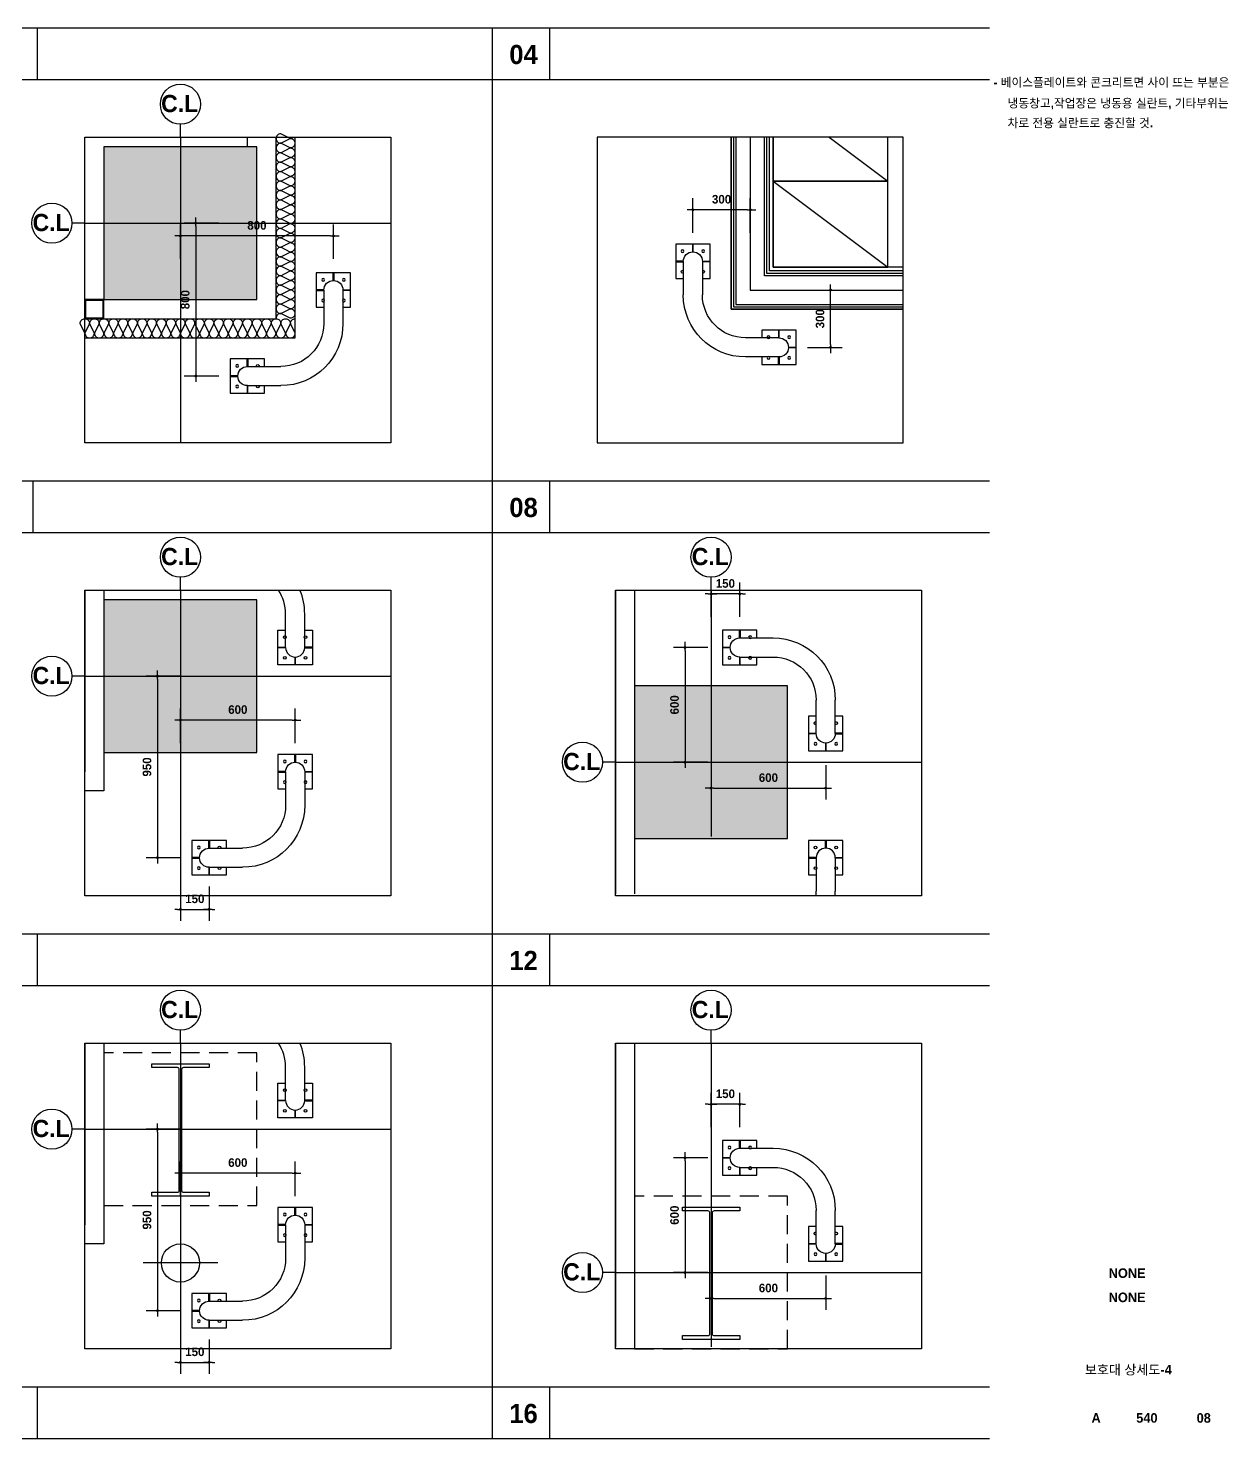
# Model space of a CAD drawing. Extents: x 300 to 49993, y 307 to 8617.
# Drawn here: x 43714 to 49993, y 307 to 7687 of the extents above; entities that cross this region are included whole.
import ezdxf
from ezdxf.enums import TextEntityAlignment as Align

# ---------------------------------------------------------------- set-up
doc = ezdxf.new("R2010")
doc.units = 0
doc.header["$LTSCALE"] = 400
doc.header["$MEASUREMENT"] = 0
doc.header["$PDSIZE"] = -5
for name, pattern in [('CEN', [62, 60, -1, 0, -1]), ('HIDDEN', [0.375, 0.25, -0.125]), ('XR-평면도$0$HID', [2, 1.1, -0.9])]:
    doc.linetypes.add(name, pattern=pattern)
doc.layers.get('Defpoints').update_dxf_attribs({"color": 161, "linetype": 'CONTINUOUS'})
for name, color, linetype in [('$RECOVER_210316183841-0', 7, 'CONTINUOUS'), ('1층WAL', 3, 'CONTINUOUS'), ('A-INSUL', 8, 'CONTINUOUS'), ('CEN', 1, 'CEN'), ('COL', 2, 'CONTINUOUS'), ('col-so', 253, 'CONTINUOUS'), ('DIM', 7, 'CONTINUOUS'), ('ELE2', 4, 'CONTINUOUS'), ('ETC', 6, 'CONTINUOUS'), ('FIN', 5, 'CONTINUOUS'), ('sdim', 4, 'CONTINUOUS'), ('SGB', 6, 'CONTINUOUS'), ('SYM', 7, 'CONTINUOUS'), ('T1', 2, 'CONTINUOUS'), ('TEXT', 3, 'CONTINUOUS'), ('WAL', 3, 'CONTINUOUS'), ('지상1선홈통', 3, 'CONTINUOUS'), ('지상1충돌방지대', 6, 'CONTINUOUS'), ('판넬', 4, 'CONTINUOUS')]:
    doc.layers.add(name, color=color, linetype=linetype)
doc.layers.add('K', color=161, linetype='CONTINUOUS', plot=False)
doc.layers.add('하부 PC', color=250, linetype='HIDDEN', plot=False)
doc.styles.add('2020음성 1차', font='나눔고딕Bold.ttf')
doc.dimstyles.new('NDIM(SUB)', dxfattribs={"dimscale": 100, "dimtxt": 1.5, "dimasz": 0.5, "dimexe": 2, "dimexo": 2, "dimgap": 1, "dimtad": 1, "dimdec": 0, "dimdsep": 46, "dimlunit": 6, "dimtxsty": '2020음성 1차', "dimblk1": '_RXDOT', "dimblk2": '_RXDOT', "dimsah": 1, "dimcen": 3, "dimdle": 3, "dimclrd": 7, "dimclre": 7, "dimclrt": 3, "dimadec": 0, "dimazin": 0, "dimtfac": 1, "dimtdec": 0, "dimtix": 1, "dimtmove": 2, "dimatfit": 3, "dimfxl": 1, "dimtolj": 1, "dimtzin": 0, "dimarcsym": 0})

# ---------------------------------------------------------------- blocks, each defined once
blk = doc.blocks.new('A$C0CB4776A')
at = {"layer": '지상1충돌방지대'}
for p, q in [((88.2, 626.4), (88.2, 590)), ((91.8, 626.4), (88.2, 626.4)), ((91.8, 590), (91.8, 626.4)), ((3.6, 541.8), (3.6, 538.2)), ((40, 541.8), (3.6, 541.8)), ((3.6, 538.2), (40, 538.2)), ((40, 540), (40, 365)), ((140, 541.8), (176.4, 541.8)), ((140, 540), (140, 365)), ((176.4, 538.2), (140, 538.2)), ((176.4, 541.8), (176.4, 538.2)), ((538.2, 176.4), (538.2, 140)), ((541.8, 176.4), (538.2, 176.4)), ((541.8, 140), (541.8, 176.4)), ((540, 140), (365, 140)), ((590, 91.8), (626.4, 91.8)), ((626.4, 88.2), (590, 88.2)), ((626.4, 91.8), (626.4, 88.2)), ((540, 40), (365, 40)), ((538.2, 3.6), (538.2, 40)), ((541.8, 3.6), (538.2, 3.6)), ((541.8, 40), (541.8, 3.6))]:
    blk.add_line(p, q, dxfattribs=at)
for points in [[(40, 450), (0, 450), (0, 630), (180, 630), (180, 450), (140, 450)], [(450, 140), (450, 180), (630, 180), (630, 0), (450, 0), (450, 40)]]:
    blk.add_lwpolyline(points, dxfattribs=at)
for centre in [(36, 594), (144, 594), (36, 486), (144, 486), (594, 144), (594, 36)]:
    blk.add_circle(centre, 7.2, dxfattribs=at)
for centre, radius, start, end in [((90, 540), 50, 360, 180), ((365, 365), 325, 180, 270), ((365, 365), 225, 180, 270), ((486, 144), 7.2, 330, 210), ((540, 90), 50, 270, 90), ((486, 36), 7.2, 150, 30)]:
    blk.add_arc(centre, radius, start, end, dxfattribs=at)
blk = doc.blocks.new('_RXDOT')
at = {"layer": '$RECOVER_210316183841-0', "color": 0, "linetype": 'ByBlock'}
blk.add_line((-1, 0), (2, 0), dxfattribs=at)
at = {"layer": '$RECOVER_210316183841-0', "color": 0, "linetype": 'ByBlock', "const_width": 0.5}
blk.add_lwpolyline([(-0.25, 0, 1), (0.25, 0, 1)], format="xyb", close=True, dxfattribs=at)
blk = doc.blocks.new('*D98')
at = {"layer": 'Defpoints', "color": 0}
for p in [(44510.3, 887.2), (44660.3, 887.2), (44660.3, 707.2)]:
    blk.add_point(p, dxfattribs=at)
at = {"layer": 'DIM', "color": 7, "lineweight": -2}
for p, q in [((44510.3, 827.2), (44510.3, 647.2)), ((44660.3, 827.2), (44660.3, 647.2)), ((44495.3, 707.2), (44480.3, 707.2)), ((44510.3, 707.2), (44660.3, 707.2)), ((44675.3, 707.2), (44690.3, 707.2))]:
    blk.add_line(p, q, dxfattribs=at)
at = {"layer": 'DIM', "color": 7, "linetype": 'ByBlock', "lineweight": -2, "xscale": 15, "yscale": 15, "zscale": 15}
blk.add_blockref('_RXDOT', (44510.3, 707.2), dxfattribs=at)
at = {"layer": 'DIM', "color": 7, "linetype": 'ByBlock', "lineweight": -2, "xscale": 15, "yscale": 15, "zscale": 15, "rotation": 180}
blk.add_blockref('_RXDOT', (44660.3, 707.2), dxfattribs=at)
at = {"layer": 'DIM', "color": 3, "insert": (44585.3, 762), "char_height": 45, "attachment_point": 5, "style": '2020음성 1차'}
blk.add_mtext('\\A1;150', dxfattribs=at)
blk = doc.blocks.new('*D99')
at = {"layer": 'Defpoints', "color": 0}
for p in [(44510.3, 1697.2), (44510.3, 1517.2), (45110.3, 1517.2)]:
    blk.add_point(p, dxfattribs=at)
at = {"layer": 'DIM', "color": 7, "lineweight": -2}
for p, q in [((44510.3, 1577.2), (44510.3, 1757.2)), ((45110.3, 1577.2), (45110.3, 1757.2)), ((45095.3, 1697.2), (44525.3, 1697.2))]:
    blk.add_line(p, q, dxfattribs=at)
at = {"layer": 'DIM', "color": 7, "linetype": 'ByBlock', "lineweight": -2, "xscale": 15, "yscale": 15, "zscale": 15, "rotation": 180}
blk.add_blockref('_RXDOT', (44510.3, 1697.2), dxfattribs=at)
at = {"layer": 'DIM', "color": 7, "linetype": 'ByBlock', "lineweight": -2, "xscale": 15, "yscale": 15, "zscale": 15}
blk.add_blockref('_RXDOT', (45110.3, 1697.2), dxfattribs=at)
at = {"layer": 'DIM', "color": 3, "insert": (44810.3, 1752.1), "char_height": 45, "attachment_point": 5, "style": '2020음성 1차'}
blk.add_mtext('\\A1;600', dxfattribs=at)
blk = doc.blocks.new('*D100')
at = {"layer": 'Defpoints', "color": 0}
for p in [(47285.4, 1221.2), (47885.4, 1221.2), (47885.4, 1041.2)]:
    blk.add_point(p, dxfattribs=at)
at = {"layer": 'DIM', "color": 7, "lineweight": -2}
for p, q in [((47285.4, 1161.2), (47285.4, 981.2)), ((47885.4, 1161.2), (47885.4, 981.2)), ((47300.4, 1041.2), (47870.4, 1041.2))]:
    blk.add_line(p, q, dxfattribs=at)
at = {"layer": 'DIM', "color": 7, "linetype": 'ByBlock', "lineweight": -2, "xscale": 15, "yscale": 15, "zscale": 15, "rotation": 180}
blk.add_blockref('_RXDOT', (47285.4, 1041.2), dxfattribs=at)
at = {"layer": 'DIM', "color": 7, "linetype": 'ByBlock', "lineweight": -2, "xscale": 15, "yscale": 15, "zscale": 15}
blk.add_blockref('_RXDOT', (47885.4, 1041.2), dxfattribs=at)
at = {"layer": 'DIM', "color": 3, "insert": (47585.4, 1096.1), "char_height": 45, "attachment_point": 5, "style": '2020음성 1차'}
blk.add_mtext('\\A1;600', dxfattribs=at)
blk = doc.blocks.new('*D101')
at = {"layer": 'Defpoints', "color": 0}
for p in [(47285.4, 2057.2), (47285.4, 1877.2), (47435.4, 1877.2)]:
    blk.add_point(p, dxfattribs=at)
at = {"layer": 'DIM', "color": 7, "lineweight": -2}
for p, q in [((47285.4, 1937.2), (47285.4, 2117.2)), ((47435.4, 1937.2), (47435.4, 2117.2)), ((47270.4, 2057.2), (47255.4, 2057.2)), ((47435.4, 2057.2), (47285.4, 2057.2)), ((47450.4, 2057.2), (47465.4, 2057.2))]:
    blk.add_line(p, q, dxfattribs=at)
at = {"layer": 'DIM', "color": 7, "linetype": 'ByBlock', "lineweight": -2, "xscale": 15, "yscale": 15, "zscale": 15}
blk.add_blockref('_RXDOT', (47285.4, 2057.2), dxfattribs=at)
at = {"layer": 'DIM', "color": 7, "linetype": 'ByBlock', "lineweight": -2, "xscale": 15, "yscale": 15, "zscale": 15, "rotation": 180}
blk.add_blockref('_RXDOT', (47435.4, 2057.2), dxfattribs=at)
at = {"layer": 'DIM', "color": 3, "insert": (47360.4, 2112), "char_height": 45, "attachment_point": 5, "style": '2020음성 1차'}
blk.add_mtext('\\A1;150', dxfattribs=at)
blk = doc.blocks.new('*D112')
at = {"layer": 'Defpoints', "color": 0}
for p in [(44510.3, 3257.2), (44660.3, 3257.2), (44660.3, 3077.2)]:
    blk.add_point(p, dxfattribs=at)
at = {"layer": 'DIM', "color": 7, "lineweight": -2}
for p, q in [((44510.3, 3197.2), (44510.3, 3017.2)), ((44660.3, 3197.2), (44660.3, 3017.2)), ((44495.3, 3077.2), (44480.3, 3077.2)), ((44510.3, 3077.2), (44660.3, 3077.2)), ((44675.3, 3077.2), (44690.3, 3077.2))]:
    blk.add_line(p, q, dxfattribs=at)
at = {"layer": 'DIM', "color": 7, "linetype": 'ByBlock', "lineweight": -2, "xscale": 15, "yscale": 15, "zscale": 15}
blk.add_blockref('_RXDOT', (44510.3, 3077.2), dxfattribs=at)
at = {"layer": 'DIM', "color": 7, "linetype": 'ByBlock', "lineweight": -2, "xscale": 15, "yscale": 15, "zscale": 15, "rotation": 180}
blk.add_blockref('_RXDOT', (44660.3, 3077.2), dxfattribs=at)
at = {"layer": 'DIM', "color": 3, "insert": (44585.3, 3132), "char_height": 45, "attachment_point": 5, "style": '2020음성 1차'}
blk.add_mtext('\\A1;150', dxfattribs=at)
blk = doc.blocks.new('*D113')
at = {"layer": 'Defpoints', "color": 0}
for p in [(44510.3, 4067.2), (44510.3, 3887.2), (45110.3, 3887.2)]:
    blk.add_point(p, dxfattribs=at)
at = {"layer": 'DIM', "color": 7, "lineweight": -2}
for p, q in [((44510.3, 3947.2), (44510.3, 4127.2)), ((45095.3, 4067.2), (44525.3, 4067.2)), ((45110.3, 3947.2), (45110.3, 4127.2))]:
    blk.add_line(p, q, dxfattribs=at)
at = {"layer": 'DIM', "color": 7, "linetype": 'ByBlock', "lineweight": -2, "xscale": 15, "yscale": 15, "zscale": 15, "rotation": 180}
blk.add_blockref('_RXDOT', (44510.3, 4067.2), dxfattribs=at)
at = {"layer": 'DIM', "color": 7, "linetype": 'ByBlock', "lineweight": -2, "xscale": 15, "yscale": 15, "zscale": 15}
blk.add_blockref('_RXDOT', (45110.3, 4067.2), dxfattribs=at)
at = {"layer": 'DIM', "color": 3, "insert": (44810.3, 4122.1), "char_height": 45, "attachment_point": 5, "style": '2020음성 1차'}
blk.add_mtext('\\A1;600', dxfattribs=at)
blk = doc.blocks.new('*D114')
at = {"layer": 'Defpoints', "color": 0}
for p in [(47285.4, 3891.2), (47885.4, 3891.2), (47885.4, 3711.2)]:
    blk.add_point(p, dxfattribs=at)
at = {"layer": 'DIM', "color": 7, "lineweight": -2}
for p, q in [((47285.4, 3831.2), (47285.4, 3651.2)), ((47885.4, 3831.2), (47885.4, 3651.2)), ((47300.4, 3711.2), (47870.4, 3711.2))]:
    blk.add_line(p, q, dxfattribs=at)
at = {"layer": 'DIM', "color": 7, "linetype": 'ByBlock', "lineweight": -2, "xscale": 15, "yscale": 15, "zscale": 15, "rotation": 180}
blk.add_blockref('_RXDOT', (47285.4, 3711.2), dxfattribs=at)
at = {"layer": 'DIM', "color": 7, "linetype": 'ByBlock', "lineweight": -2, "xscale": 15, "yscale": 15, "zscale": 15}
blk.add_blockref('_RXDOT', (47885.4, 3711.2), dxfattribs=at)
at = {"layer": 'DIM', "color": 3, "insert": (47585.4, 3766.1), "char_height": 45, "attachment_point": 5, "style": '2020음성 1차'}
blk.add_mtext('\\A1;600', dxfattribs=at)
blk = doc.blocks.new('*D115')
at = {"layer": 'Defpoints', "color": 0}
for p in [(47285.4, 4727.2), (47285.4, 4547.2), (47435.4, 4547.2)]:
    blk.add_point(p, dxfattribs=at)
at = {"layer": 'DIM', "color": 7, "lineweight": -2}
for p, q in [((47270.4, 4727.2), (47255.4, 4727.2)), ((47285.4, 4607.2), (47285.4, 4787.2)), ((47435.4, 4727.2), (47285.4, 4727.2)), ((47435.4, 4607.2), (47435.4, 4787.2)), ((47450.4, 4727.2), (47465.4, 4727.2))]:
    blk.add_line(p, q, dxfattribs=at)
at = {"layer": 'DIM', "color": 7, "linetype": 'ByBlock', "lineweight": -2, "xscale": 15, "yscale": 15, "zscale": 15}
blk.add_blockref('_RXDOT', (47285.4, 4727.2), dxfattribs=at)
at = {"layer": 'DIM', "color": 7, "linetype": 'ByBlock', "lineweight": -2, "xscale": 15, "yscale": 15, "zscale": 15, "rotation": 180}
blk.add_blockref('_RXDOT', (47435.4, 4727.2), dxfattribs=at)
at = {"layer": 'DIM', "color": 3, "insert": (47360.4, 4782), "char_height": 45, "attachment_point": 5, "style": '2020음성 1차'}
blk.add_mtext('\\A1;150', dxfattribs=at)
blk = doc.blocks.new('*D116')
at = {"layer": 'Defpoints', "color": 0}
for p in [(44510.3, 6600.6), (44510.3, 6420.6), (45310.3, 6420.6)]:
    blk.add_point(p, dxfattribs=at)
at = {"layer": 'DIM', "color": 7, "lineweight": -2}
for p, q in [((44510.3, 6480.6), (44510.3, 6660.6)), ((45310.3, 6480.6), (45310.3, 6660.6)), ((45295.3, 6600.6), (44525.3, 6600.6))]:
    blk.add_line(p, q, dxfattribs=at)
at = {"layer": 'DIM', "color": 7, "linetype": 'ByBlock', "lineweight": -2, "xscale": 15, "yscale": 15, "zscale": 15, "rotation": 180}
blk.add_blockref('_RXDOT', (44510.3, 6600.6), dxfattribs=at)
at = {"layer": 'DIM', "color": 7, "linetype": 'ByBlock', "lineweight": -2, "xscale": 15, "yscale": 15, "zscale": 15}
blk.add_blockref('_RXDOT', (45310.3, 6600.6), dxfattribs=at)
at = {"layer": 'DIM', "color": 3, "insert": (44910.3, 6655.4), "char_height": 45, "attachment_point": 5, "style": '2020음성 1차'}
blk.add_mtext('\\A1;800', dxfattribs=at)
blk = doc.blocks.new('*D117')
at = {"layer": 'Defpoints', "color": 0}
for p in [(44770.3, 6667.2), (44590.3, 5867.2), (44770.3, 5867.2)]:
    blk.add_point(p, dxfattribs=at)
at = {"layer": 'DIM', "color": 7, "lineweight": -2}
for p, q in [((44710.3, 6667.2), (44530.3, 6667.2)), ((44590.3, 6652.2), (44590.3, 5882.2)), ((44710.3, 5867.2), (44530.3, 5867.2))]:
    blk.add_line(p, q, dxfattribs=at)
at = {"layer": 'DIM', "color": 7, "linetype": 'ByBlock', "lineweight": -2, "xscale": 15, "yscale": 15, "zscale": 15}
for p, rotation in [((44590.3, 6667.2), 90), ((44590.3, 5867.2), 270)]:
    blk.add_blockref('_RXDOT', p, dxfattribs=dict(at, rotation=rotation))
at = {"layer": 'DIM', "color": 3, "insert": (44535.4, 6267.2), "char_height": 45, "attachment_point": 5, "rotation": 90, "style": '2020음성 1차'}
blk.add_mtext('\\A1;800', dxfattribs=at)
blk = doc.blocks.new('*D118')
at = {"layer": 'Defpoints', "color": 0}
for p in [(44570.3, 4297.2), (44390.3, 3347.2), (44570.3, 3347.2)]:
    blk.add_point(p, dxfattribs=at)
at = {"layer": 'DIM', "color": 7, "lineweight": -2}
for p, q in [((44510.3, 4297.2), (44330.3, 4297.2)), ((44390.3, 4282.2), (44390.3, 3362.2)), ((44510.3, 3347.2), (44330.3, 3347.2))]:
    blk.add_line(p, q, dxfattribs=at)
at = {"layer": 'DIM', "color": 7, "linetype": 'ByBlock', "lineweight": -2, "xscale": 15, "yscale": 15, "zscale": 15}
for p, rotation in [((44390.3, 4297.2), 90), ((44390.3, 3347.2), 270)]:
    blk.add_blockref('_RXDOT', p, dxfattribs=dict(at, rotation=rotation))
at = {"layer": 'DIM', "color": 3, "insert": (44335.4, 3822.2), "char_height": 45, "attachment_point": 5, "rotation": 90, "style": '2020음성 1차'}
blk.add_mtext('\\A1;950', dxfattribs=at)
blk = doc.blocks.new('*D119')
at = {"layer": 'Defpoints', "color": 0}
for p in [(47329.4, 4447.2), (47149.4, 3847.2), (47329.4, 3847.2)]:
    blk.add_point(p, dxfattribs=at)
at = {"layer": 'DIM', "color": 7, "lineweight": -2}
for p, q in [((47269.4, 4447.2), (47089.4, 4447.2)), ((47149.4, 4432.2), (47149.4, 3862.2)), ((47269.4, 3847.2), (47089.4, 3847.2))]:
    blk.add_line(p, q, dxfattribs=at)
at = {"layer": 'DIM', "color": 7, "linetype": 'ByBlock', "lineweight": -2, "xscale": 15, "yscale": 15, "zscale": 15}
for p, rotation in [((47149.4, 4447.2), 90), ((47149.4, 3847.2), 270)]:
    blk.add_blockref('_RXDOT', p, dxfattribs=dict(at, rotation=rotation))
at = {"layer": 'DIM', "color": 3, "insert": (47094.6, 4147.2), "char_height": 45, "attachment_point": 5, "rotation": 90, "style": '2020음성 1차'}
blk.add_mtext('\\A1;600', dxfattribs=at)
blk = doc.blocks.new('*D120')
at = {"layer": 'Defpoints', "color": 0}
for p in [(47329.4, 1777.2), (47149.4, 1177.2), (47329.4, 1177.2)]:
    blk.add_point(p, dxfattribs=at)
at = {"layer": 'DIM', "color": 7, "lineweight": -2}
for p, q in [((47269.4, 1777.2), (47089.4, 1777.2)), ((47149.4, 1762.2), (47149.4, 1192.2)), ((47269.4, 1177.2), (47089.4, 1177.2))]:
    blk.add_line(p, q, dxfattribs=at)
at = {"layer": 'DIM', "color": 7, "linetype": 'ByBlock', "lineweight": -2, "xscale": 15, "yscale": 15, "zscale": 15}
for p, rotation in [((47149.4, 1777.2), 90), ((47149.4, 1177.2), 270)]:
    blk.add_blockref('_RXDOT', p, dxfattribs=dict(at, rotation=rotation))
at = {"layer": 'DIM', "color": 3, "insert": (47094.6, 1477.2), "char_height": 45, "attachment_point": 5, "rotation": 90, "style": '2020음성 1차'}
blk.add_mtext('\\A1;600', dxfattribs=at)
blk = doc.blocks.new('*D121')
at = {"layer": 'Defpoints', "color": 0}
for p in [(44570.3, 1927.2), (44390.3, 977.2), (44570.3, 977.2)]:
    blk.add_point(p, dxfattribs=at)
at = {"layer": 'DIM', "color": 7, "lineweight": -2}
for p, q in [((44510.3, 1927.2), (44330.3, 1927.2)), ((44390.3, 1912.2), (44390.3, 992.2)), ((44510.3, 977.2), (44330.3, 977.2))]:
    blk.add_line(p, q, dxfattribs=at)
at = {"layer": 'DIM', "color": 7, "linetype": 'ByBlock', "lineweight": -2, "xscale": 15, "yscale": 15, "zscale": 15}
for p, rotation in [((44390.3, 1927.2), 90), ((44390.3, 977.2), 270)]:
    blk.add_blockref('_RXDOT', p, dxfattribs=dict(at, rotation=rotation))
at = {"layer": 'DIM', "color": 3, "insert": (44335.4, 1452.2), "char_height": 45, "attachment_point": 5, "rotation": 90, "style": '2020음성 1차'}
blk.add_mtext('\\A1;950', dxfattribs=at)
blk = doc.blocks.new('*D132')
at = {"layer": 'Defpoints', "color": 0}
for p in [(47730.4, 6317.2), (47910.4, 6317.2), (47730.4, 6017.2)]:
    blk.add_point(p, dxfattribs=at)
at = {"layer": 'DIM', "color": 7, "lineweight": -2}
for p, q in [((47790.4, 6317.2), (47970.4, 6317.2)), ((47910.4, 6032.2), (47910.4, 6302.2)), ((47790.4, 6017.2), (47970.4, 6017.2))]:
    blk.add_line(p, q, dxfattribs=at)
at = {"layer": 'DIM', "color": 7, "linetype": 'ByBlock', "lineweight": -2, "xscale": 15, "yscale": 15, "zscale": 15}
for p, rotation in [((47910.4, 6317.2), 90), ((47910.4, 6017.2), 270)]:
    blk.add_blockref('_RXDOT', p, dxfattribs=dict(at, rotation=rotation))
at = {"layer": 'DIM', "color": 3, "insert": (47855.6, 6167.2), "char_height": 45, "attachment_point": 5, "rotation": 90, "style": '2020음성 1차'}
blk.add_mtext('\\A1;300', dxfattribs=at)
blk = doc.blocks.new('*D133')
at = {"layer": 'Defpoints', "color": 0}
for p in [(47190.4, 6737.2), (47190.4, 6557.2), (47490.4, 6557.2)]:
    blk.add_point(p, dxfattribs=at)
at = {"layer": 'DIM', "color": 7, "lineweight": -2}
for p, q in [((47190.4, 6617.2), (47190.4, 6797.2)), ((47490.4, 6617.2), (47490.4, 6797.2)), ((47475.4, 6737.2), (47205.4, 6737.2))]:
    blk.add_line(p, q, dxfattribs=at)
at = {"layer": 'DIM', "color": 7, "linetype": 'ByBlock', "lineweight": -2, "xscale": 15, "yscale": 15, "zscale": 15, "rotation": 180}
blk.add_blockref('_RXDOT', (47190.4, 6737.2), dxfattribs=at)
at = {"layer": 'DIM', "color": 7, "linetype": 'ByBlock', "lineweight": -2, "xscale": 15, "yscale": 15, "zscale": 15}
blk.add_blockref('_RXDOT', (47490.4, 6737.2), dxfattribs=at)
at = {"layer": 'DIM', "color": 3, "insert": (47340.4, 6792.1), "char_height": 45, "attachment_point": 5, "style": '2020음성 1차'}
blk.add_mtext('\\A1;300', dxfattribs=at)

msp = doc.modelspace()

# ---------------------------------------------------------------- hatches: boundary and pattern name
at = {"layer": 'col-so'}
h = msp.add_hatch(color=256, dxfattribs=at)
h.dxf.hatch_style = 1
h.paths.add_polyline_path([(44110.3, 7067.2), (44110.3, 6267.2), (44910.3, 6267.2), (44910.3, 7067.2)])
h = msp.add_hatch(color=256, dxfattribs=at)
h.dxf.hatch_style = 1
h.paths.add_polyline_path([(44910.3, 3897.2), (44910.3, 4697.2), (44110.3, 4697.2), (44110.3, 3897.2)])
h = msp.add_hatch(color=256, dxfattribs=at)
h.dxf.hatch_style = 1
h.paths.add_polyline_path([(47685.4, 3447.2), (47685.4, 4247.2), (46885.4, 4247.2), (46885.4, 3447.2)])

# ---------------------------------------------------------------- linework, layer by layer
at = {"layer": '1층WAL'}
for points in [[(44110.3, 6167.2), (44110.3, 6267.2), (44010.3, 6267.2), (44010.3, 6167.2)], [(44106.3, 6171.2), (44106.3, 6263.2), (44014.3, 6263.2), (44014.3, 6171.2)]]:
    msp.add_lwpolyline(points, close=True, dxfattribs=at)
at = {"layer": 'A-INSUL'}
for points in [[(45101.8, 7117.2, -0.195189), (45084.5, 7110.2), (45035, 7135, 0.414214), (45010.3, 7110.2, 0.414214), (45035, 7085.5), (45084.5, 7110.2, -0.414214), (45109.3, 7085.5, -0.414214), (45084.5, 7060.7), (45035, 7085.5, 0.414214), (45010.3, 7060.7, 0.414214), (45035, 7036), (45084.5, 7060.7, -0.414214), (45109.3, 7036, -0.414214), (45084.5, 7011.2), (45035, 7036, 0.414214), (45010.3, 7011.2, 0.414214), (45035, 6986.5), (45084.5, 7011.2, -0.414214), (45109.3, 6986.5, -0.414214), (45084.5, 6961.7), (45035, 6986.5, 0.414214), (45010.3, 6961.7, 0.414214), (45035, 6937), (45084.5, 6961.7, -0.414214), (45109.3, 6937, -0.414214), (45084.5, 6912.2), (45035, 6937, 0.414214), (45010.3, 6912.2, 0.414214), (45035, 6887.5), (45084.5, 6912.2, -0.414214), (45109.3, 6887.5, -0.414214), (45084.5, 6862.7), (45035, 6887.5, 0.414214), (45010.3, 6862.7, 0.414214), (45035, 6838), (45084.5, 6862.7, -0.414214), (45109.3, 6838, -0.414214), (45084.5, 6813.2), (45035, 6838, 0.414214), (45010.3, 6813.2, 0.414214), (45035, 6788.5), (45084.5, 6813.2, -0.414214), (45109.3, 6788.5, -0.414214), (45084.5, 6763.7), (45035, 6788.5, 0.414214), (45010.3, 6763.7, 0.414214), (45035, 6739), (45084.5, 6763.7, -0.414214), (45109.3, 6739, -0.414214), (45084.5, 6714.2), (45035, 6739, 0.414214), (45010.3, 6714.2, 0.414214), (45035, 6689.5), (45084.5, 6714.2, -0.414214), (45109.3, 6689.5, -0.414214), (45084.5, 6664.7), (45035, 6689.5, 0.414214), (45010.3, 6664.7, 0.414214), (45035, 6640), (45084.5, 6664.7, -0.414214), (45109.3, 6640, -0.414214), (45084.5, 6615.2), (45035, 6640, 0.414214), (45010.3, 6615.2, 0.414214), (45035, 6590.5), (45084.5, 6615.2, -0.414214), (45109.3, 6590.5, -0.414214), (45084.5, 6565.7), (45035, 6590.5, 0.414214), (45010.3, 6565.7, 0.414214), (45035, 6541), (45084.5, 6565.7, -0.414214), (45109.3, 6541, -0.414214), (45084.5, 6516.2), (45035, 6541, 0.414214), (45010.3, 6516.2, 0.414214), (45035, 6491.5), (45084.5, 6516.2, -0.414214), (45109.3, 6491.5, -0.414214), (45084.5, 6466.7), (45035, 6491.5, 0.414214), (45010.3, 6466.7, 0.414214), (45035, 6442), (45084.5, 6466.7, -0.414214), (45109.3, 6442, -0.414214), (45084.5, 6417.2), (45035, 6442, 0.414214), (45010.3, 6417.2, 0.414214), (45035, 6392.5), (45084.5, 6417.2, -0.414214), (45109.3, 6392.5, -0.414214), (45084.5, 6367.7), (45035, 6392.5, 0.414214), (45010.3, 6367.7, 0.414214), (45035, 6343), (45084.5, 6367.7, -0.414214), (45109.3, 6343, -0.414214), (45084.5, 6318.2), (45035, 6343, 0.414214), (45010.3, 6318.2, 0.414214), (45035, 6293.5), (45084.5, 6318.2, -0.414214), (45109.3, 6293.5, -0.414214), (45084.5, 6268.7), (45035, 6293.5, 0.414214), (45010.3, 6268.7, 0.414214), (45035, 6244), (45084.5, 6268.7, -0.414214), (45109.3, 6244, -0.414214), (45084.5, 6219.2), (45035, 6244, 0.414214), (45010.3, 6219.2, 0.414214), (45035, 6194.5), (45084.5, 6219.2, -0.414214), (45109.3, 6194.5, -0.414214), (45084.5, 6169.7), (45035, 6194.5, 0.414214), (45010.3, 6169.7, 0.025301), (45010.4, 6167.2)], [(44010.3, 6092.2, 0.000007), (44010.3, 6092.2), (43985.3, 6142.2, -0.414214), (44010.3, 6167.2, -0.414214), (44035.3, 6142.2), (44010.3, 6092.2, 0.414214), (44035.3, 6067.2, 0.414214), (44060.3, 6092.2), (44035.3, 6142.2, -0.414214), (44060.3, 6167.2, -0.414214), (44085.3, 6142.2), (44060.3, 6092.2, 0.414214), (44085.3, 6067.2, 0.414214), (44110.3, 6092.2), (44085.3, 6142.2, -0.414214), (44110.3, 6167.2, -0.414214), (44135.3, 6142.2), (44110.3, 6092.2, 0.414214), (44135.3, 6067.2, 0.414214), (44160.3, 6092.2), (44135.3, 6142.2, -0.414214), (44160.3, 6167.2, -0.414214), (44185.3, 6142.2), (44160.3, 6092.2, 0.414214), (44185.3, 6067.2, 0.414214), (44210.3, 6092.2), (44185.3, 6142.2, -0.414214), (44210.3, 6167.2, -0.414214), (44235.3, 6142.2), (44210.3, 6092.2, 0.414214), (44235.3, 6067.2, 0.414214), (44260.3, 6092.2), (44235.3, 6142.2, -0.414214), (44260.3, 6167.2, -0.414214), (44285.3, 6142.2), (44260.3, 6092.2, 0.414214), (44285.3, 6067.2, 0.414214), (44310.3, 6092.2), (44285.3, 6142.2, -0.414214), (44310.3, 6167.2, -0.414214), (44335.3, 6142.2), (44310.3, 6092.2, 0.414214), (44335.3, 6067.2, 0.414214), (44360.3, 6092.2), (44335.3, 6142.2, -0.414214), (44360.3, 6167.2, -0.414214), (44385.3, 6142.2), (44360.3, 6092.2, 0.414214), (44385.3, 6067.2, 0.414214), (44410.3, 6092.2), (44385.3, 6142.2, -0.414214), (44410.3, 6167.2, -0.414214), (44435.3, 6142.2), (44410.3, 6092.2, 0.414214), (44435.3, 6067.2, 0.414214), (44460.3, 6092.2), (44435.3, 6142.2, -0.414214), (44460.3, 6167.2, -0.414214), (44485.3, 6142.2), (44460.3, 6092.2, 0.414214), (44485.3, 6067.2, 0.414214), (44510.3, 6092.2), (44485.3, 6142.2, -0.414214), (44510.3, 6167.2, -0.414214), (44535.3, 6142.2), (44510.3, 6092.2, 0.414214), (44535.3, 6067.2, 0.414214), (44560.3, 6092.2), (44535.3, 6142.2, -0.414214), (44560.3, 6167.2, -0.414214), (44585.3, 6142.2), (44560.3, 6092.2, 0.414214), (44585.3, 6067.2, 0.414214), (44610.3, 6092.2), (44585.3, 6142.2, -0.414214), (44610.3, 6167.2, -0.414214), (44635.3, 6142.2), (44610.3, 6092.2, 0.414214), (44635.3, 6067.2, 0.414214), (44660.3, 6092.2), (44635.3, 6142.2, -0.414214), (44660.3, 6167.2, -0.414214), (44685.3, 6142.2), (44660.3, 6092.2, 0.414214), (44685.3, 6067.2, 0.414214), (44710.3, 6092.2), (44685.3, 6142.2, -0.414214), (44710.3, 6167.2, -0.414214), (44735.3, 6142.2), (44710.3, 6092.2, 0.414214), (44735.3, 6067.2, 0.414214), (44760.3, 6092.2), (44735.3, 6142.2, -0.414214), (44760.3, 6167.2, -0.414214), (44785.3, 6142.2), (44760.3, 6092.2, 0.414214), (44785.3, 6067.2, 0.414214), (44810.3, 6092.2), (44785.3, 6142.2, -0.414214), (44810.3, 6167.2, -0.414214), (44835.3, 6142.2), (44810.3, 6092.2, 0.414214), (44835.3, 6067.2, 0.414214), (44860.3, 6092.2), (44835.3, 6142.2, -0.414214), (44860.3, 6167.2, -0.414214), (44885.3, 6142.2), (44860.3, 6092.2, 0.414214), (44885.3, 6067.2, 0.414214), (44910.3, 6092.2), (44885.3, 6142.2, -0.414214), (44910.3, 6167.2, -0.414214), (44935.3, 6142.2), (44910.3, 6092.2, 0.414214), (44935.3, 6067.2, 0.414214), (44960.3, 6092.2), (44935.3, 6142.2, -0.414214), (44960.3, 6167.2, -0.414214), (44985.3, 6142.2), (44960.3, 6092.2, 0.414214), (44985.3, 6067.2, 0.414214), (45010.3, 6092.2), (44985.3, 6142.2, -0.414214), (45010.3, 6167.2, -0.414214), (45035.3, 6142.2), (45010.3, 6092.2, 0.414214), (45035.3, 6067.2, 0.414214), (45060.3, 6092.2), (45035.3, 6142.2, -0.414214), (45060.3, 6167.2, -0.414214), (45085.3, 6142.2), (45060.3, 6092.2, 0.414214), (45085.3, 6067.2, 0.414214), (45110.3, 6092.2), (45085.3, 6142.2, -0.414214), (45110.3, 6167.2)]]:
    msp.add_lwpolyline(points, format="xyb", dxfattribs=at)
at = {"layer": 'CEN'}
for p, q in [((44510.3, 7117.2), (44510.3, 5517.2)), ((45010.3, 6167.2), (45010.3, 7117.2)), ((47490.4, 7117.2), (47490.4, 6317.2)), ((44010.3, 6667.2), (45610.3, 6667.2)), ((47490.4, 6317.2), (48290.4, 6317.2)), ((44010.3, 6167.2), (45010.3, 6167.2)), ((44510.3, 4747.2), (44510.3, 3147.2)), ((47285.4, 4747.2), (47285.4, 3458.2)), ((44010.3, 4297.2), (45610.3, 4297.2)), ((46785.4, 3847.2), (48385.4, 3847.2)), ((44510.3, 2377.2), (44510.3, 777.2)), ((47285.4, 2377.2), (47285.4, 788.2)), ((44010.3, 1927.2), (45610.3, 1927.2)), ((46785.4, 1177.2), (48385.4, 1177.2))]:
    msp.add_line(p, q, dxfattribs=at)
for points in [[(44010.3, 4747.2), (44010.3, 3797.2)], [(44010.3, 2377.2), (44010.3, 1427.2)]]:
    msp.add_lwpolyline(points, dxfattribs=at)
at = {"layer": 'COL'}
msp.add_lwpolyline([(44110.3, 7067.2), (44110.3, 6267.2), (44910.3, 6267.2), (44910.3, 7067.2)], close=True, dxfattribs=at)
for points in [[(44910.3, 3897.2), (44910.3, 4697.2), (44110.3, 4697.2), (44110.3, 3897.2), (44910.3, 3897.2)], [(47685.4, 3447.2), (47685.4, 4247.2), (46885.4, 4247.2), (46885.4, 3447.2), (47685.4, 3447.2)]]:
    msp.add_lwpolyline(points, dxfattribs=at)
at = {"layer": 'COL', "linetype": 'ByBlock', "ltscale": 10}
for points in [[(44510.3, 2269.2), (44660.3, 2269.2), (44660.3, 2249.2), (44526.3, 2249.2, 0.414214), (44516.3, 2239.2), (44516.3, 1607.2, 0.414214), (44526.3, 1597.2), (44660.3, 1597.2), (44660.3, 1577.2), (44360.3, 1577.2), (44360.3, 1597.2), (44494.3, 1597.2, 0.414214), (44504.3, 1607.2), (44504.3, 2239.2, 0.414214), (44494.3, 2249.2), (44360.3, 2249.2), (44360.3, 2269.2)], [(47285.4, 1519.2), (47435.4, 1519.2), (47435.4, 1499.2), (47301.4, 1499.2, 0.414214), (47291.4, 1489.2), (47291.4, 857.2, 0.414214), (47301.4, 847.2), (47435.4, 847.2), (47435.4, 827.2), (47135.4, 827.2), (47135.4, 847.2), (47269.4, 847.2, 0.414214), (47279.4, 857.2), (47279.4, 1489.2, 0.414214), (47269.4, 1499.2), (47135.4, 1499.2), (47135.4, 1519.2)]]:
    msp.add_lwpolyline(points, format="xyb", close=True, dxfattribs=at)
at = {"layer": 'ELE2'}
for p, q in [((43760.3, 7687.2), (43760.3, 7417.2)), ((46440.4, 7687.2), (46440.4, 7417.2)), ((43737.7, 5317.2), (43737.7, 5047.2)), ((46440.4, 5317.2), (46440.4, 5047.2)), ((43760.3, 2947.2), (43760.3, 2677.2)), ((46440.4, 2947.2), (46440.4, 2677.2)), ((43760.3, 577.2), (43760.3, 307.2)), ((46440.4, 577.2), (46440.4, 307.2))]:
    msp.add_line(p, q, dxfattribs=at)
at = {"layer": 'ETC', "color": 8}
for points in [[(47610.4, 7117.2), (47610.4, 6887.2), (48210.4, 6887.2), (48210.4, 7117.2)], [(47903.7, 7117.2), (48210.4, 6887.2)], [(47610.4, 6887.2), (47610.4, 6437.2), (48210.4, 6437.2), (48210.4, 6887.2), (47610.4, 6887.2), (48210.4, 6437.2)]]:
    msp.add_lwpolyline(points, dxfattribs=at)
at = {"layer": 'FIN'}
for p, q in [((44860.3, 7067.2), (44860.3, 7117.2)), ((47610.4, 6437.2), (47610.4, 7117.2)), ((48290.4, 6437.2), (47610.4, 6437.2)), ((44010.3, 6267.2), (44110.3, 6267.2))]:
    msp.add_line(p, q, dxfattribs=at)
at = {"layer": 'K', "ltscale": 10}
for points in [[(45610.3, 5517.2), (44010.3, 5517.2), (44010.3, 7117.2), (45610.3, 7117.2)], [(45610.3, 5517.2), (44010.3, 5517.2), (44010.3, 7117.2), (45610.3, 7117.2)], [(46690.4, 5517.2), (48290.4, 5517.2), (48290.4, 7117.2), (46690.4, 7117.2)], [(45610.3, 3147.2), (44010.3, 3147.2), (44010.3, 4747.2), (45610.3, 4747.2)], [(48385.4, 3147.2), (46785.4, 3147.2), (46785.4, 4747.2), (48385.4, 4747.2)], [(45610.3, 777.2), (44010.3, 777.2), (44010.3, 2377.2), (45610.3, 2377.2)], [(48385.4, 777.2), (46785.4, 777.2), (46785.4, 2377.2), (48385.4, 2377.2)]]:
    msp.add_lwpolyline(points, close=True, dxfattribs=at)
at = {"layer": 'sdim'}
for points in [[(48742.4, 7687.2), (38100, 7687.2)], [(46140.4, 7687.2), (46140.4, 307.2)], [(48742.4, 7417.2), (38100, 7417.2)], [(48742.4, 5317.2), (38100, 5317.2)], [(48742.4, 5047.2), (38100, 5047.2)], [(48742.4, 2947.2), (38100, 2947.2)], [(48742.4, 2677.2), (38100, 2677.2)], [(48742.4, 577.2), (38100, 577.2)], [(48742.4, 307.2), (38100, 307.2)]]:
    msp.add_lwpolyline(points, dxfattribs=at)
at = {"layer": 'SGB'}
for p, q in [((47390.4, 7117.2), (47390.4, 6217.2)), ((47402.9, 7117.2), (47402.9, 6229.7)), ((47415.4, 7117.2), (47415.4, 6242.2)), ((47565.4, 6392.2), (47565.4, 7117.2)), ((47577.9, 6404.7), (47577.9, 7117.2)), ((47590.4, 6417.2), (47590.4, 7117.2)), ((48290.4, 6392.2), (47565.4, 6392.2)), ((48290.4, 6404.7), (47577.9, 6404.7)), ((48290.4, 6417.2), (47590.4, 6417.2)), ((47390.4, 6217.2), (48290.4, 6217.2)), ((47402.9, 6229.7), (48290.4, 6229.7)), ((47415.4, 6242.2), (48290.4, 6242.2))]:
    msp.add_line(p, q, dxfattribs=at)
at = {"layer": 'SYM'}
for points in [[(44510.3, 7117.2), (44510.3, 7184.7, -1), (44510.3, 7394.7, -1), (44510.3, 7184.7)], [(44010.3, 6667.2), (43942.8, 6667.2, -1), (43732.8, 6667.2, -1), (43942.8, 6667.2)], [(44510.3, 4747.2), (44510.3, 4814.7, -1), (44510.3, 5024.7, -1), (44510.3, 4814.7)], [(47285.4, 4747.2), (47285.4, 4814.7, -1), (47285.4, 5024.7, -1), (47285.4, 4814.7)], [(44010.3, 4297.2), (43942.8, 4297.2, -1), (43732.8, 4297.2, -1), (43942.8, 4297.2)], [(46785.4, 3847.2), (46717.9, 3847.2, -1), (46507.9, 3847.2, -1), (46717.9, 3847.2)], [(44510.3, 2377.2), (44510.3, 2444.7, -1), (44510.3, 2654.7, -1), (44510.3, 2444.7)], [(47285.4, 2377.2), (47285.4, 2444.7, -1), (47285.4, 2654.7, -1), (47285.4, 2444.7)], [(44010.3, 1927.2), (43942.8, 1927.2, -1), (43732.8, 1927.2, -1), (43942.8, 1927.2)], [(46785.4, 1177.2), (46717.9, 1177.2, -1), (46507.9, 1177.2, -1), (46717.9, 1177.2)]]:
    msp.add_lwpolyline(points, format="xyb", dxfattribs=at)
at = {"layer": 'WAL', "color": 252, "linetype": 'XR-평면도$0$HID', "ltscale": 300}
msp.add_lwpolyline([(48290.4, 6217.2), (47390.4, 6217.2), (47390.4, 7117.2)], dxfattribs=at)
at = {"layer": '지상1선홈통', "color": 4}
for p, q in [((44510.3, 1419.5), (44510.3, 1035)), ((44705.6, 1227.2), (44315, 1227.2))]:
    msp.add_line(p, q, dxfattribs=at)
at = {"layer": '지상1선홈통', "color": 4, "extrusion": (0, 0, -1)}
msp.add_ellipse((44510.3, 1227.2), major_axis=(0.3, 100), ratio=1, start_param=4.709265, end_param=10.99245, dxfattribs=at)
at = {"layer": '지상1충돌방지대'}
for p, q in [((45060.3, 4447.2), (45060.3, 4622.2)), ((45160.3, 4447.2), (45160.3, 4622.2)), ((45023.9, 4445.4), (45023.9, 4449)), ((45023.9, 4449), (45060.3, 4449)), ((45060.3, 4445.4), (45023.9, 4445.4)), ((45160.2, 4445.4), (45196.7, 4445.4)), ((45196.7, 4449), (45160.3, 4449)), ((45196.7, 4445.4), (45196.7, 4449)), ((45108.5, 4397.3), (45108.5, 4360.8)), ((45108.5, 4360.8), (45112.1, 4360.8)), ((45112.1, 4360.8), (45112.1, 4397.3)), ((47883.6, 3397.2), (47883.6, 3433.6)), ((47883.6, 3433.6), (47887.2, 3433.6)), ((47887.2, 3433.6), (47887.2, 3397.2)), ((47835.4, 3349), (47799, 3349)), ((47799, 3349), (47799, 3345.4)), ((47799, 3345.4), (47835.4, 3345.4)), ((47835.4, 3347.2), (47835.4, 3172.2)), ((47935.4, 3349), (47971.8, 3349)), ((47935.4, 3347.2), (47935.4, 3172.2)), ((47971.8, 3345.4), (47935.4, 3345.4)), ((47971.8, 3349), (47971.8, 3345.4)), ((45060.3, 2077.2), (45060.3, 2252.2)), ((45160.3, 2077.2), (45160.3, 2252.2)), ((45023.9, 2075.4), (45023.9, 2079)), ((45023.9, 2079), (45060.3, 2079)), ((45060.3, 2075.4), (45023.9, 2075.4)), ((45160.2, 2075.4), (45196.7, 2075.4)), ((45196.7, 2079), (45160.3, 2079)), ((45196.7, 2075.4), (45196.7, 2079)), ((45108.5, 2027.3), (45108.5, 1990.8)), ((45112.1, 1990.8), (45112.1, 2027.3)), ((45108.5, 1990.8), (45112.1, 1990.8))]:
    msp.add_line(p, q, dxfattribs=at)
for points in [[(45160.3, 4537.2), (45200.3, 4537.2), (45200.3, 4357.2), (45020.3, 4357.2), (45020.3, 4537.2), (45060.3, 4537.2)], [(47935.4, 3257.2), (47975.4, 3257.2), (47975.4, 3437.2), (47795.4, 3437.2), (47795.4, 3257.2), (47835.4, 3257.2)], [(45160.3, 2167.2), (45200.3, 2167.2), (45200.3, 1987.2), (45020.3, 1987.2), (45020.3, 2167.2), (45060.3, 2167.2)]]:
    msp.add_lwpolyline(points, dxfattribs=at)
for centre in [(45056.3, 4501.2), (45164.3, 4501.2), (45056.3, 4393.2), (45164.3, 4393.2), (47831.4, 3401.2), (47939.4, 3401.2), (47831.4, 3293.2), (47939.4, 3293.2), (45056.3, 2131.2), (45164.3, 2131.2), (45056.3, 2023.2), (45164.3, 2023.2)]:
    msp.add_circle(centre, 7.2, dxfattribs=at)
for centre, radius, start, end in [((44835.3, 4622.2), 225, 0, 33.74899), ((44835.3, 4622.2), 325, 0, 22.61986), ((45110.3, 4447.2), 50, 180, 0), ((47885.4, 3347.2), 50, 0, 180), ((47610.4, 3172.2), 225, 353.62063, 0), ((47610.4, 3172.2), 325, 355.58827, 0), ((44835.3, 2252.2), 225, 0, 33.74899), ((44835.3, 2252.2), 325, 0, 22.61986), ((45110.3, 2077.2), 50, 180, 0)]:
    msp.add_arc(centre, radius, start, end, dxfattribs=at)
at = {"layer": '판넬', "linetype": 'Continuous'}
for p, q in [((45010.3, 6167.2), (45010.3, 7117.2)), ((45110.3, 6067.2), (45110.3, 7117.2))]:
    msp.add_line(p, q, dxfattribs=at)
at = {"layer": '판넬', "linetype": 'ByBlock', "ltscale": 10}
for p, q in [((44010.3, 6167.2), (45010.3, 6167.2)), ((44010.3, 6067.2), (45110.3, 6067.2)), ((44010.3, 4747.2), (44010.3, 3797.2)), ((44110.3, 4747.2), (44110.3, 3697.2)), ((46785.4, 4747.2), (46785.4, 3158.2)), ((46885.4, 4747.2), (46885.4, 3158.2)), ((44110.3, 3697.2), (44010.3, 3697.2)), ((44010.3, 2377.2), (44010.3, 1427.2)), ((44110.3, 2377.2), (44110.3, 1327.2)), ((46785.4, 2377.2), (46785.4, 788.2)), ((46885.4, 2377.2), (46885.4, 788.2)), ((44110.3, 1327.2), (44010.3, 1327.2))]:
    msp.add_line(p, q, dxfattribs=at)
at = {"layer": '하부 PC'}
for points in [[(44910.3, 1527.2), (44910.3, 2327.2), (44110.3, 2327.2), (44110.3, 1527.2), (44910.3, 1527.2)], [(47685.4, 777.2), (47685.4, 1577.2), (46885.4, 1577.2), (46885.4, 777.2), (47685.4, 777.2)]]:
    msp.add_lwpolyline(points, dxfattribs=at)

# ---------------------------------------------------------------- block references
at = {"layer": 'A-INSUL', "xscale": -1}
for p, rotation in [((47100.4, 5927.2), 270), ((47975.4, 4537.2), 89.99999999999997), ((47975.4, 1867.2), 89.99999999999997)]:
    msp.add_blockref('A$C0CB4776A', p, dxfattribs=dict(at, rotation=rotation))
for p in [(45400.3, 5777.2), (45200.3, 3257.2), (45200.3, 887.2)]:
    msp.add_blockref('A$C0CB4776A', p, dxfattribs=at)

# ---------------------------------------------------------------- texts
at = {"layer": 'SYM', "color": 1, "style": '2020음성 1차'}
for p in [(44409.2, 7248.2), (43736.7, 6625.7), (44409.2, 4878.2), (47184.4, 4878.2), (43736.7, 4255.7), (46511.9, 3805.7), (44409.2, 2508.2), (47184.4, 2508.2), (43736.7, 1885.7), (46511.9, 1135.7)]:
    msp.add_text('C.L', height=90, dxfattribs=at).set_placement(p)
at = {"layer": 'SYM', "style": '2020음성 1차'}
for p in [(49461.8, 1173.9), (49461.8, 1047.2)]:
    msp.add_text('NONE', height=50, dxfattribs=at).set_placement(p, align=Align.MIDDLE)
for s, p in [('보호대 상세도-4', (49467.9, 668.6)), ('A', (49299.4, 416.3)), ('540', (49565, 416.3)), ('08', (49862.4, 416.3))]:
    msp.add_text(s, height=50, dxfattribs=at).set_placement(p, align=Align.MIDDLE_CENTER)
at = {"layer": 'T1', "style": '2020음성 1차'}
for s, p in [('- 베이스플레이트와 콘크리트면 사이 뜨는 부분은', (48763.6, 7403.4)), ('냉동창고,작업장은 냉동용 실란트, 기타부위는', (48836.2, 7294.8)), ('차로 전용 실란트로 충진할 것.', (48836.2, 7191.1))]:
    msp.add_text(s, height=45, dxfattribs=at).set_placement(p, align=Align.MIDDLE_LEFT)
at = {"layer": 'TEXT', "color": 2, "style": '2020음성 1차'}
for s, p in [('04', (46230.4, 7549.8)), ('08', (46230.4, 5179.8)), ('12', (46230.4, 2809.8)), ('16', (46230.4, 439.8))]:
    msp.add_text(s, height=100, dxfattribs=at).set_placement(p, align=Align.MIDDLE_LEFT)

# ---------------------------------------------------------------- dimensions: what is measured, and where the dimension line sits
at = {"layer": 'DIM'}
for base, p1, p2, angle, picture, middle in [((47190.4, 6737.2), (47490.4, 6557.2), (47190.4, 6557.2), 180, '*D133', (47340.4, 6792.1)), ((44510.3, 6600.6), (45310.3, 6420.6), (44510.3, 6420.6), 180, '*D116', (44910.3, 6655.4)), ((44590.3, 5867.2), (44770.3, 6667.2), (44770.3, 5867.2), 270, '*D117', (44535.4, 6267.2)), ((47910.4, 6317.2), (47730.4, 6017.2), (47730.4, 6317.2), 90, '*D132', (47855.6, 6167.2)), ((47285.4, 4727.2), (47435.4, 4547.2), (47285.4, 4547.2), 180, '*D115', (47360.4, 4782)), ((47149.4, 3847.2), (47329.4, 4447.2), (47329.4, 3847.2), 270, '*D119', (47094.6, 4147.2)), ((44390.3, 3347.2), (44570.3, 4297.2), (44570.3, 3347.2), 270, '*D118', (44335.4, 3822.2)), ((44510.3, 4067.2), (45110.3, 3887.2), (44510.3, 3887.2), 180, '*D113', (44810.3, 4122.1)), ((47285.4, 2057.2), (47435.4, 1877.2), (47285.4, 1877.2), 180, '*D101', (47360.4, 2112)), ((44390.3, 977.2), (44570.3, 1927.2), (44570.3, 977.2), 270, '*D121', (44335.4, 1452.2)), ((44510.3, 1697.2), (45110.3, 1517.2), (44510.3, 1517.2), 180, '*D99', (44810.3, 1752.1)), ((47149.4, 1177.2), (47329.4, 1777.2), (47329.4, 1177.2), 270, '*D120', (47094.6, 1477.2))]:
    dim = msp.add_linear_dim(base=base, p1=p1, p2=p2, angle=angle, dimstyle='NDIM(SUB)', override={"dimscale": 30}, dxfattribs=at)
    dim.commit()
    dim.dimension.update_dxf_attribs({"geometry": picture, "text_midpoint": middle})
for base, p1, p2, picture, middle in [((47885.4, 3711.2), (47285.4, 3891.2), (47885.4, 3891.2), '*D114', (47585.4, 3766.1)), ((44660.3, 3077.2), (44510.3, 3257.2), (44660.3, 3257.2), '*D112', (44585.3, 3132)), ((47885.4, 1041.2), (47285.4, 1221.2), (47885.4, 1221.2), '*D100', (47585.4, 1096.1)), ((44660.3, 707.2), (44510.3, 887.2), (44660.3, 887.2), '*D98', (44585.3, 762))]:
    dim = msp.add_linear_dim(base=base, p1=p1, p2=p2, dimstyle='NDIM(SUB)', override={"dimscale": 30}, dxfattribs=at)
    dim.commit()
    dim.dimension.update_dxf_attribs({"geometry": picture, "text_midpoint": middle})

doc.saveas('drawing.dxf')
